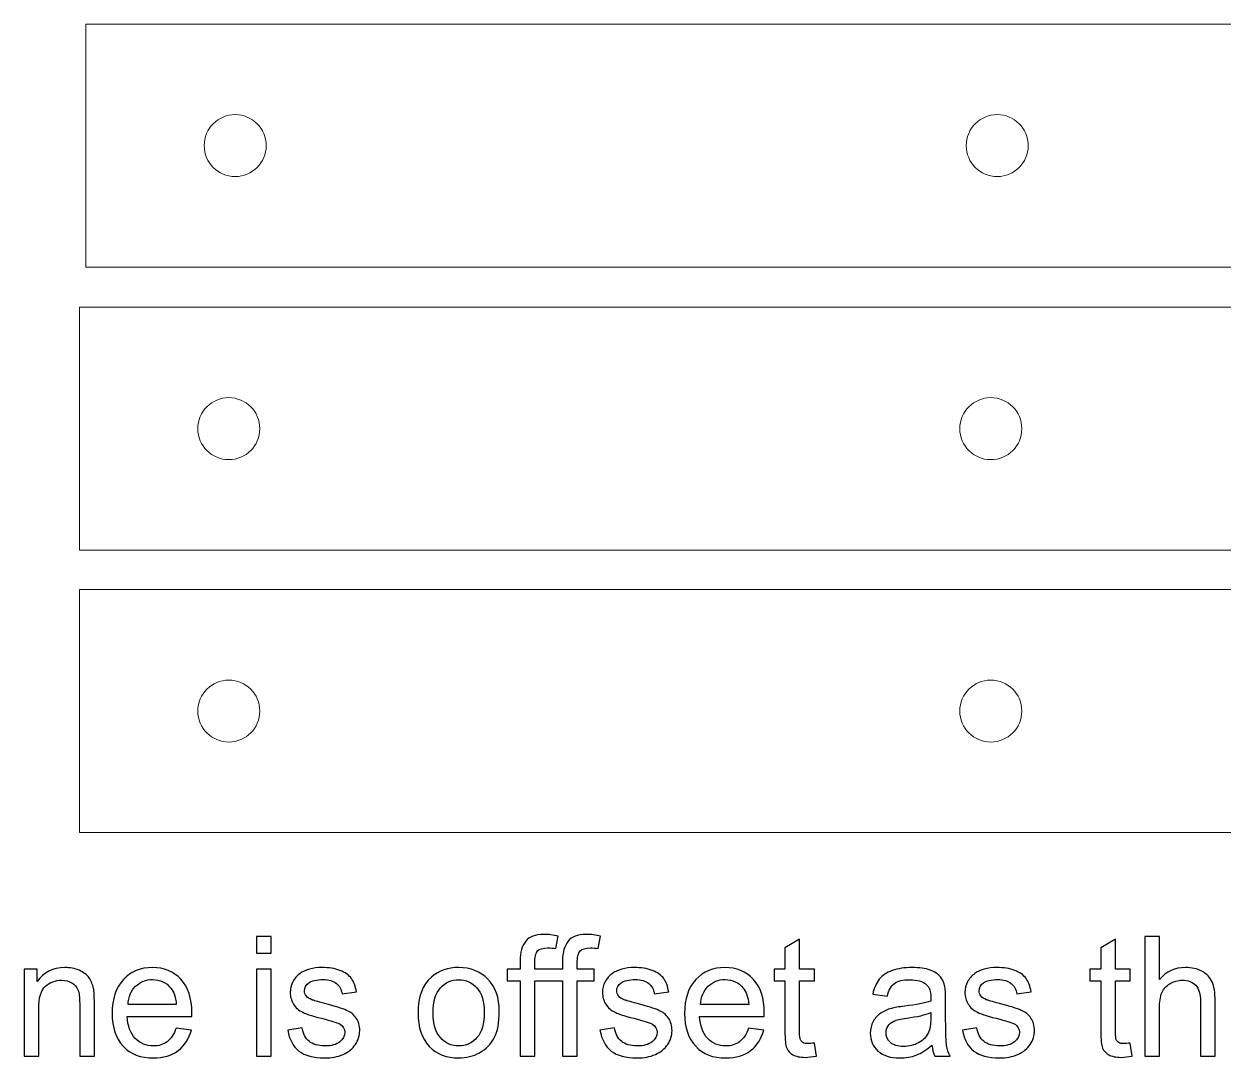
# Model space of a CAD drawing. Header units: inches. Extents: x -5.7 to 8.8, y -16.8 to -6.2.
# Drawn here: x 0.915 to 4.804, y -16.104 to -12.755 of the extents above; entities that cross this region are included whole.
import ezdxf

# ---------------------------------------------------------------- set-up
doc = ezdxf.new("R2010")
doc.units = ezdxf.units.IN
doc.header["$MEASUREMENT"] = 0
doc.layers.add('Layer 1', color=7, linetype='Continuous')

msp = doc.modelspace()

# ---------------------------------------------------------------- linework, layer by layer
at = {"layer": 'Layer 1', "lineweight": 18}
for points in [[(1.1162, -12.7553), (1.1162, -12.7553), (7.0217, -12.7553), (7.0217, -12.7553), (7.0217, -12.7553), (7.0217, -12.7553), (7.0217, -13.5427), (7.0217, -13.5427), (7.0217, -13.5427), (7.0217, -13.5427), (1.1162, -13.5427), (1.1162, -13.5427), (1.1162, -13.5427), (1.1162, -13.5427), (1.1162, -12.7553), (1.1162, -12.7553)], [(1.7002, -13.149), (1.7002, -13.2044), (1.6553, -13.2494), (1.5998, -13.2494), (1.5998, -13.2494), (1.5444, -13.2494), (1.4994, -13.2044), (1.4994, -13.149), (1.4994, -13.149), (1.4994, -13.0935), (1.5444, -13.0486), (1.5998, -13.0486), (1.5998, -13.0486), (1.6553, -13.0486), (1.7002, -13.0935), (1.7002, -13.149)], [(4.1693, -13.149), (4.1693, -13.2044), (4.1244, -13.2494), (4.0689, -13.2494), (4.0689, -13.2494), (4.0135, -13.2494), (3.9685, -13.2044), (3.9685, -13.149), (3.9685, -13.149), (3.9685, -13.0935), (4.0135, -13.0486), (4.0689, -13.0486), (4.0689, -13.0486), (4.1244, -13.0486), (4.1693, -13.0935), (4.1693, -13.149)], [(1.0953, -13.6719), (1.0953, -13.6719), (7.0009, -13.6719), (7.0009, -13.6719), (7.0009, -13.6719), (7.0009, -13.6719), (7.0009, -14.4593), (7.0009, -14.4593), (7.0009, -14.4593), (7.0009, -14.4593), (1.0953, -14.4593), (1.0953, -14.4593), (1.0953, -14.4593), (1.0953, -14.4593), (1.0953, -13.6719), (1.0953, -13.6719)], [(1.6794, -14.0656), (1.6794, -14.1211), (1.6344, -14.166), (1.579, -14.166), (1.579, -14.166), (1.5235, -14.166), (1.4786, -14.1211), (1.4786, -14.0656), (1.4786, -14.0656), (1.4786, -14.0102), (1.5235, -13.9652), (1.579, -13.9652), (1.579, -13.9652), (1.6344, -13.9652), (1.6794, -14.0102), (1.6794, -14.0656)], [(4.1485, -14.0656), (4.1485, -14.1211), (4.1035, -14.166), (4.0481, -14.166), (4.0481, -14.166), (3.9926, -14.166), (3.9477, -14.1211), (3.9477, -14.0656), (3.9477, -14.0656), (3.9477, -14.0102), (3.9926, -13.9652), (4.0481, -13.9652), (4.0481, -13.9652), (4.1035, -13.9652), (4.1485, -14.0102), (4.1485, -14.0656)], [(1.0953, -14.5865), (1.0953, -14.5865), (7.0009, -14.5865), (7.0009, -14.5865), (7.0009, -14.5865), (7.0009, -14.5865), (7.0009, -15.3739), (7.0009, -15.3739), (7.0009, -15.3739), (7.0009, -15.3739), (1.0953, -15.3739), (1.0953, -15.3739), (1.0953, -15.3739), (1.0953, -15.3739), (1.0953, -14.5865), (1.0953, -14.5865)], [(1.6794, -14.9802), (1.6794, -15.0357), (1.6344, -15.0806), (1.579, -15.0806), (1.579, -15.0806), (1.5235, -15.0806), (1.4786, -15.0357), (1.4786, -14.9802), (1.4786, -14.9802), (1.4786, -14.9248), (1.5235, -14.8798), (1.579, -14.8798), (1.579, -14.8798), (1.6344, -14.8798), (1.6794, -14.9248), (1.6794, -14.9802)], [(4.1485, -14.9802), (4.1485, -15.0357), (4.1035, -15.0806), (4.0481, -15.0806), (4.0481, -15.0806), (3.9926, -15.0806), (3.9477, -15.0357), (3.9477, -14.9802), (3.9477, -14.9802), (3.9477, -14.9248), (3.9926, -14.8798), (4.0481, -14.8798), (4.0481, -14.8798), (4.1035, -14.8798), (4.1485, -14.9248), (4.1485, -14.9802)]]:
    msp.add_open_spline(points, degree=3, knots=[0, 0, 0, 0, 0.2, 0.2, 0.2, 0.2, 0.4, 0.4, 0.4, 0.4, 0.6, 0.6, 0.6, 0.6, 1, 1, 1, 1], dxfattribs=at)
at = {"layer": 'Layer 1', "color": 250}
for points, knots in [([(2.6605, -16.0978), (2.6605, -16.0978), (2.6605, -15.8535), (2.6605, -15.8535), (2.6605, -15.8535), (2.6605, -15.8535), (2.5706, -15.8535), (2.5706, -15.8535), (2.5706, -15.8535), (2.5706, -15.8535), (2.5706, -16.0978), (2.5706, -16.0978), (2.5706, -16.0978), (2.5706, -16.0978), (2.523, -16.0978), (2.523, -16.0978), (2.523, -16.0978), (2.523, -16.0978), (2.523, -15.8535), (2.523, -15.8535), (2.523, -15.8535), (2.523, -15.8535), (2.4807, -15.8535), (2.4807, -15.8535), (2.4807, -15.8535), (2.4807, -15.8535), (2.4807, -15.8166), (2.4807, -15.8166), (2.4807, -15.8166), (2.4807, -15.8166), (2.523, -15.8166), (2.523, -15.8166), (2.523, -15.8166), (2.523, -15.8166), (2.523, -15.7895), (2.523, -15.7895), (2.523, -15.7895), (2.523, -15.7617), (2.529, -15.7404), (2.541, -15.7256), (2.541, -15.7256), (2.5529, -15.7108), (2.5719, -15.7034), (2.5979, -15.7034), (2.5979, -15.7034), (2.6149, -15.7034), (2.6311, -15.7054), (2.6463, -15.7095), (2.6463, -15.7095), (2.6463, -15.7095), (2.6389, -15.7496), (2.6389, -15.7496), (2.6389, -15.7496), (2.6295, -15.7481), (2.6209, -15.7473), (2.6131, -15.7473), (2.6131, -15.7473), (2.5968, -15.7473), (2.5856, -15.7506), (2.5796, -15.7571), (2.5796, -15.7571), (2.5736, -15.7636), (2.5706, -15.7774), (2.5706, -15.7985), (2.5706, -15.7985), (2.5706, -15.7985), (2.5706, -15.8166), (2.5706, -15.8166), (2.5706, -15.8166), (2.5706, -15.8166), (2.6605, -15.8166), (2.6605, -15.8166), (2.6605, -15.8166), (2.6605, -15.8166), (2.6605, -15.7895), (2.6605, -15.7895), (2.6605, -15.7895), (2.6605, -15.7617), (2.6665, -15.7404), (2.6785, -15.7256), (2.6785, -15.7256), (2.6905, -15.7108), (2.7095, -15.7034), (2.7354, -15.7034), (2.7354, -15.7034), (2.7524, -15.7034), (2.7686, -15.7054), (2.7838, -15.7095), (2.7838, -15.7095), (2.7838, -15.7095), (2.7764, -15.7496), (2.7764, -15.7496), (2.7764, -15.7496), (2.7671, -15.7481), (2.7585, -15.7473), (2.7507, -15.7473), (2.7507, -15.7473), (2.7343, -15.7473), (2.7231, -15.7506), (2.7171, -15.7571), (2.7171, -15.7571), (2.7111, -15.7636), (2.7081, -15.7774), (2.7081, -15.7985), (2.7081, -15.7985), (2.7081, -15.7985), (2.7081, -15.8166), (2.7081, -15.8166), (2.7081, -15.8166), (2.7081, -15.8166), (2.7626, -15.8166), (2.7626, -15.8166), (2.7626, -15.8166), (2.7626, -15.8166), (2.7626, -15.8535), (2.7626, -15.8535), (2.7626, -15.8535), (2.7626, -15.8535), (2.7081, -15.8535), (2.7081, -15.8535), (2.7081, -15.8535), (2.7081, -15.8535), (2.7081, -16.0978), (2.7081, -16.0978), (2.7081, -16.0978), (2.7081, -16.0978), (2.6605, -16.0978), (2.6605, -16.0978)], [0, 0, 0, 0, 0.030303, 0.030303, 0.030303, 0.030303, 0.060606, 0.060606, 0.060606, 0.060606, 0.090909, 0.090909, 0.090909, 0.090909, 0.121212, 0.121212, 0.121212, 0.121212, 0.151515, 0.151515, 0.151515, 0.151515, 0.181818, 0.181818, 0.181818, 0.181818, 0.212121, 0.212121, 0.212121, 0.212121, 0.242424, 0.242424, 0.242424, 0.242424, 0.272727, 0.272727, 0.272727, 0.272727, 0.30303, 0.30303, 0.30303, 0.30303, 0.333333, 0.333333, 0.333333, 0.333333, 0.363636, 0.363636, 0.363636, 0.363636, 0.393939, 0.393939, 0.393939, 0.393939, 0.424242, 0.424242, 0.424242, 0.424242, 0.454545, 0.454545, 0.454545, 0.454545, 0.484848, 0.484848, 0.484848, 0.484848, 0.515152, 0.515152, 0.515152, 0.515152, 0.545455, 0.545455, 0.545455, 0.545455, 0.575758, 0.575758, 0.575758, 0.575758, 0.606061, 0.606061, 0.606061, 0.606061, 0.636364, 0.636364, 0.636364, 0.636364, 0.666667, 0.666667, 0.666667, 0.666667, 0.69697, 0.69697, 0.69697, 0.69697, 0.727273, 0.727273, 0.727273, 0.727273, 0.757576, 0.757576, 0.757576, 0.757576, 0.787879, 0.787879, 0.787879, 0.787879, 0.818182, 0.818182, 0.818182, 0.818182, 0.848485, 0.848485, 0.848485, 0.848485, 0.878788, 0.878788, 0.878788, 0.878788, 0.909091, 0.909091, 0.909091, 0.909091, 0.939394, 0.939394, 0.939394, 0.939394, 1, 1, 1, 1]), ([(1.6685, -15.7641), (1.6685, -15.7641), (1.6685, -15.7099), (1.6685, -15.7099), (1.6685, -15.7099), (1.6685, -15.7099), (1.7161, -15.7099), (1.7161, -15.7099), (1.7161, -15.7099), (1.7161, -15.7099), (1.7161, -15.7641), (1.7161, -15.7641), (1.7161, -15.7641), (1.7161, -15.7641), (1.6685, -15.7641), (1.6685, -15.7641)], [0, 0, 0, 0, 0.2, 0.2, 0.2, 0.2, 0.4, 0.4, 0.4, 0.4, 0.6, 0.6, 0.6, 0.6, 1, 1, 1, 1]), ([(3.4763, -16.0552), (3.4763, -16.0552), (3.4828, -16.0973), (3.4828, -16.0973), (3.4828, -16.0973), (3.4694, -16.1001), (3.4574, -16.1016), (3.4469, -16.1016), (3.4469, -16.1016), (3.4297, -16.1016), (3.4163, -16.0988), (3.4068, -16.0933), (3.4068, -16.0933), (3.3973, -16.0878), (3.3906, -16.0807), (3.3867, -16.0718), (3.3867, -16.0718), (3.3828, -16.0628), (3.3809, -16.044), (3.3809, -16.0154), (3.3809, -16.0154), (3.3809, -16.0154), (3.3809, -15.8535), (3.3809, -15.8535), (3.3809, -15.8535), (3.3809, -15.8535), (3.3457, -15.8535), (3.3457, -15.8535), (3.3457, -15.8535), (3.3457, -15.8535), (3.3457, -15.8166), (3.3457, -15.8166), (3.3457, -15.8166), (3.3457, -15.8166), (3.3809, -15.8166), (3.3809, -15.8166), (3.3809, -15.8166), (3.3809, -15.8166), (3.3809, -15.7471), (3.3809, -15.7471), (3.3809, -15.7471), (3.3809, -15.7471), (3.4286, -15.7185), (3.4286, -15.7185), (3.4286, -15.7185), (3.4286, -15.7185), (3.4286, -15.8166), (3.4286, -15.8166), (3.4286, -15.8166), (3.4286, -15.8166), (3.4763, -15.8166), (3.4763, -15.8166), (3.4763, -15.8166), (3.4763, -15.8166), (3.4763, -15.8535), (3.4763, -15.8535), (3.4763, -15.8535), (3.4763, -15.8535), (3.4286, -15.8535), (3.4286, -15.8535), (3.4286, -15.8535), (3.4286, -15.8535), (3.4286, -16.0181), (3.4286, -16.0181), (3.4286, -16.0181), (3.4286, -16.0318), (3.4294, -16.0405), (3.4311, -16.0444), (3.4311, -16.0444), (3.4328, -16.0483), (3.4355, -16.0514), (3.4393, -16.0537), (3.4393, -16.0537), (3.4431, -16.056), (3.4485, -16.0571), (3.4555, -16.0571), (3.4555, -16.0571), (3.4608, -16.0571), (3.4677, -16.0565), (3.4763, -16.0552)], [0, 0, 0, 0, 0.047619, 0.047619, 0.047619, 0.047619, 0.095238, 0.095238, 0.095238, 0.095238, 0.142857, 0.142857, 0.142857, 0.142857, 0.190476, 0.190476, 0.190476, 0.190476, 0.238095, 0.238095, 0.238095, 0.238095, 0.285714, 0.285714, 0.285714, 0.285714, 0.333333, 0.333333, 0.333333, 0.333333, 0.380952, 0.380952, 0.380952, 0.380952, 0.428571, 0.428571, 0.428571, 0.428571, 0.47619, 0.47619, 0.47619, 0.47619, 0.52381, 0.52381, 0.52381, 0.52381, 0.571429, 0.571429, 0.571429, 0.571429, 0.619048, 0.619048, 0.619048, 0.619048, 0.666667, 0.666667, 0.666667, 0.666667, 0.714286, 0.714286, 0.714286, 0.714286, 0.761905, 0.761905, 0.761905, 0.761905, 0.809524, 0.809524, 0.809524, 0.809524, 0.857143, 0.857143, 0.857143, 0.857143, 0.904762, 0.904762, 0.904762, 0.904762, 1, 1, 1, 1]), ([(4.4998, -16.0552), (4.4998, -16.0552), (4.5063, -16.0973), (4.5063, -16.0973), (4.5063, -16.0973), (4.493, -16.1001), (4.481, -16.1016), (4.4705, -16.1016), (4.4705, -16.1016), (4.4533, -16.1016), (4.4399, -16.0988), (4.4303, -16.0933), (4.4303, -16.0933), (4.4209, -16.0878), (4.4142, -16.0807), (4.4103, -16.0718), (4.4103, -16.0718), (4.4064, -16.0628), (4.4045, -16.044), (4.4045, -16.0154), (4.4045, -16.0154), (4.4045, -16.0154), (4.4045, -15.8535), (4.4045, -15.8535), (4.4045, -15.8535), (4.4045, -15.8535), (4.3693, -15.8535), (4.3693, -15.8535), (4.3693, -15.8535), (4.3693, -15.8535), (4.3693, -15.8166), (4.3693, -15.8166), (4.3693, -15.8166), (4.3693, -15.8166), (4.4045, -15.8166), (4.4045, -15.8166), (4.4045, -15.8166), (4.4045, -15.8166), (4.4045, -15.7471), (4.4045, -15.7471), (4.4045, -15.7471), (4.4045, -15.7471), (4.4522, -15.7185), (4.4522, -15.7185), (4.4522, -15.7185), (4.4522, -15.7185), (4.4522, -15.8166), (4.4522, -15.8166), (4.4522, -15.8166), (4.4522, -15.8166), (4.4998, -15.8166), (4.4998, -15.8166), (4.4998, -15.8166), (4.4998, -15.8166), (4.4998, -15.8535), (4.4998, -15.8535), (4.4998, -15.8535), (4.4998, -15.8535), (4.4522, -15.8535), (4.4522, -15.8535), (4.4522, -15.8535), (4.4522, -15.8535), (4.4522, -16.0181), (4.4522, -16.0181), (4.4522, -16.0181), (4.4522, -16.0318), (4.453, -16.0405), (4.4547, -16.0444), (4.4547, -16.0444), (4.4563, -16.0483), (4.459, -16.0514), (4.4628, -16.0537), (4.4628, -16.0537), (4.4666, -16.056), (4.472, -16.0571), (4.4791, -16.0571), (4.4791, -16.0571), (4.4843, -16.0571), (4.4913, -16.0565), (4.4998, -16.0552)], [0, 0, 0, 0, 0.047619, 0.047619, 0.047619, 0.047619, 0.095238, 0.095238, 0.095238, 0.095238, 0.142857, 0.142857, 0.142857, 0.142857, 0.190476, 0.190476, 0.190476, 0.190476, 0.238095, 0.238095, 0.238095, 0.238095, 0.285714, 0.285714, 0.285714, 0.285714, 0.333333, 0.333333, 0.333333, 0.333333, 0.380952, 0.380952, 0.380952, 0.380952, 0.428571, 0.428571, 0.428571, 0.428571, 0.47619, 0.47619, 0.47619, 0.47619, 0.52381, 0.52381, 0.52381, 0.52381, 0.571429, 0.571429, 0.571429, 0.571429, 0.619048, 0.619048, 0.619048, 0.619048, 0.666667, 0.666667, 0.666667, 0.666667, 0.714286, 0.714286, 0.714286, 0.714286, 0.761905, 0.761905, 0.761905, 0.761905, 0.809524, 0.809524, 0.809524, 0.809524, 0.857143, 0.857143, 0.857143, 0.857143, 0.904762, 0.904762, 0.904762, 0.904762, 1, 1, 1, 1]), ([(4.5469, -16.0978), (4.5469, -16.0978), (4.5469, -15.7099), (4.5469, -15.7099), (4.5469, -15.7099), (4.5469, -15.7099), (4.5945, -15.7099), (4.5945, -15.7099), (4.5945, -15.7099), (4.5945, -15.7099), (4.5945, -15.8495), (4.5945, -15.8495), (4.5945, -15.8495), (4.6167, -15.8236), (4.6446, -15.8107), (4.6783, -15.8107), (4.6783, -15.8107), (4.699, -15.8107), (4.717, -15.8147), (4.7323, -15.823), (4.7323, -15.823), (4.7476, -15.8312), (4.7585, -15.8425), (4.7651, -15.8569), (4.7651, -15.8569), (4.7717, -15.8713), (4.7749, -15.8924), (4.7749, -15.9198), (4.7749, -15.9198), (4.7749, -15.9198), (4.7749, -16.0978), (4.7749, -16.0978), (4.7749, -16.0978), (4.7749, -16.0978), (4.7273, -16.0978), (4.7273, -16.0978), (4.7273, -16.0978), (4.7273, -16.0978), (4.7273, -15.92), (4.7273, -15.92), (4.7273, -15.92), (4.7273, -15.8963), (4.7221, -15.8789), (4.7119, -15.8681), (4.7119, -15.8681), (4.7016, -15.8573), (4.6872, -15.8518), (4.6684, -15.8518), (4.6684, -15.8518), (4.6544, -15.8518), (4.6412, -15.8555), (4.6288, -15.8628), (4.6288, -15.8628), (4.6165, -15.8701), (4.6077, -15.88), (4.6024, -15.8926), (4.6024, -15.8926), (4.5972, -15.905), (4.5945, -15.9223), (4.5945, -15.9443), (4.5945, -15.9443), (4.5945, -15.9443), (4.5945, -16.0978), (4.5945, -16.0978), (4.5945, -16.0978), (4.5945, -16.0978), (4.5469, -16.0978), (4.5469, -16.0978)], [0, 0, 0, 0, 0.055556, 0.055556, 0.055556, 0.055556, 0.111111, 0.111111, 0.111111, 0.111111, 0.166667, 0.166667, 0.166667, 0.166667, 0.222222, 0.222222, 0.222222, 0.222222, 0.277778, 0.277778, 0.277778, 0.277778, 0.333333, 0.333333, 0.333333, 0.333333, 0.388889, 0.388889, 0.388889, 0.388889, 0.444444, 0.444444, 0.444444, 0.444444, 0.5, 0.5, 0.5, 0.5, 0.555556, 0.555556, 0.555556, 0.555556, 0.611111, 0.611111, 0.611111, 0.611111, 0.666667, 0.666667, 0.666667, 0.666667, 0.722222, 0.722222, 0.722222, 0.722222, 0.777778, 0.777778, 0.777778, 0.777778, 0.833333, 0.833333, 0.833333, 0.833333, 0.888889, 0.888889, 0.888889, 0.888889, 1, 1, 1, 1]), ([(0.9155, -16.0978), (0.9155, -16.0978), (0.9155, -15.8166), (0.9155, -15.8166), (0.9155, -15.8166), (0.9155, -15.8166), (0.9583, -15.8166), (0.9583, -15.8166), (0.9583, -15.8166), (0.9583, -15.8166), (0.9583, -15.8565), (0.9583, -15.8565), (0.9583, -15.8565), (0.9789, -15.8259), (1.0086, -15.8107), (1.0476, -15.8107), (1.0476, -15.8107), (1.0645, -15.8107), (1.0801, -15.8137), (1.0942, -15.8198), (1.0942, -15.8198), (1.1084, -15.8258), (1.1191, -15.8339), (1.1261, -15.8437), (1.1261, -15.8437), (1.1331, -15.8536), (1.1381, -15.8653), (1.1409, -15.8788), (1.1409, -15.8788), (1.1426, -15.8877), (1.1435, -15.9031), (1.1435, -15.9251), (1.1435, -15.9251), (1.1435, -15.9251), (1.1435, -16.0978), (1.1435, -16.0978), (1.1435, -16.0978), (1.1435, -16.0978), (1.0959, -16.0978), (1.0959, -16.0978), (1.0959, -16.0978), (1.0959, -16.0978), (1.0959, -15.927), (1.0959, -15.927), (1.0959, -15.927), (1.0959, -15.9075), (1.094, -15.893), (1.0903, -15.8834), (1.0903, -15.8834), (1.0866, -15.8739), (1.0801, -15.8662), (1.0707, -15.8604), (1.0707, -15.8604), (1.0613, -15.8547), (1.0502, -15.8518), (1.0375, -15.8518), (1.0375, -15.8518), (1.0173, -15.8518), (0.9999, -15.8583), (0.9852, -15.8712), (0.9852, -15.8712), (0.9705, -15.884), (0.9631, -15.9084), (0.9631, -15.9444), (0.9631, -15.9444), (0.9631, -15.9444), (0.9631, -16.0978), (0.9631, -16.0978), (0.9631, -16.0978), (0.9631, -16.0978), (0.9155, -16.0978), (0.9155, -16.0978)], [0, 0, 0, 0, 0.052632, 0.052632, 0.052632, 0.052632, 0.105263, 0.105263, 0.105263, 0.105263, 0.157895, 0.157895, 0.157895, 0.157895, 0.210526, 0.210526, 0.210526, 0.210526, 0.263158, 0.263158, 0.263158, 0.263158, 0.315789, 0.315789, 0.315789, 0.315789, 0.368421, 0.368421, 0.368421, 0.368421, 0.421053, 0.421053, 0.421053, 0.421053, 0.473684, 0.473684, 0.473684, 0.473684, 0.526316, 0.526316, 0.526316, 0.526316, 0.578947, 0.578947, 0.578947, 0.578947, 0.631579, 0.631579, 0.631579, 0.631579, 0.684211, 0.684211, 0.684211, 0.684211, 0.736842, 0.736842, 0.736842, 0.736842, 0.789474, 0.789474, 0.789474, 0.789474, 0.842105, 0.842105, 0.842105, 0.842105, 0.894737, 0.894737, 0.894737, 0.894737, 1, 1, 1, 1]), ([(1.4085, -16.0068), (1.4085, -16.0068), (1.4578, -16.0133), (1.4578, -16.0133), (1.4578, -16.0133), (1.4501, -16.0419), (1.4357, -16.0642), (1.4148, -16.08), (1.4148, -16.08), (1.3939, -16.0958), (1.3671, -16.1037), (1.3345, -16.1037), (1.3345, -16.1037), (1.2936, -16.1037), (1.2611, -16.0911), (1.237, -16.0658), (1.237, -16.0658), (1.213, -16.0406), (1.201, -16.0051), (1.201, -15.9595), (1.201, -15.9595), (1.201, -15.9124), (1.2131, -15.8758), (1.2374, -15.8498), (1.2374, -15.8498), (1.2617, -15.8237), (1.2932, -15.8107), (1.3319, -15.8107), (1.3319, -15.8107), (1.3694, -15.8107), (1.4, -15.8234), (1.4237, -15.849), (1.4237, -15.849), (1.4475, -15.8745), (1.4594, -15.9104), (1.4594, -15.9567), (1.4594, -15.9567), (1.4594, -15.9595), (1.4593, -15.9638), (1.4591, -15.9694), (1.4591, -15.9694), (1.4591, -15.9694), (1.2498, -15.9694), (1.2498, -15.9694), (1.2498, -15.9694), (1.2516, -16.0002), (1.2602, -16.0238), (1.276, -16.0402), (1.276, -16.0402), (1.2916, -16.0565), (1.3112, -16.0647), (1.3345, -16.0647), (1.3345, -16.0647), (1.352, -16.0647), (1.3669, -16.0601), (1.3791, -16.0509), (1.3791, -16.0509), (1.3915, -16.0417), (1.4013, -16.027), (1.4085, -16.0068)], [0, 0, 0, 0, 0.0625, 0.0625, 0.0625, 0.0625, 0.125, 0.125, 0.125, 0.125, 0.1875, 0.1875, 0.1875, 0.1875, 0.25, 0.25, 0.25, 0.25, 0.3125, 0.3125, 0.3125, 0.3125, 0.375, 0.375, 0.375, 0.375, 0.4375, 0.4375, 0.4375, 0.4375, 0.5, 0.5, 0.5, 0.5, 0.5625, 0.5625, 0.5625, 0.5625, 0.625, 0.625, 0.625, 0.625, 0.6875, 0.6875, 0.6875, 0.6875, 0.75, 0.75, 0.75, 0.75, 0.8125, 0.8125, 0.8125, 0.8125, 0.875, 0.875, 0.875, 0.875, 1, 1, 1, 1]), ([(1.6685, -16.0978), (1.6685, -16.0978), (1.6685, -15.8166), (1.6685, -15.8166), (1.6685, -15.8166), (1.6685, -15.8166), (1.7161, -15.8166), (1.7161, -15.8166), (1.7161, -15.8166), (1.7161, -15.8166), (1.7161, -16.0978), (1.7161, -16.0978), (1.7161, -16.0978), (1.7161, -16.0978), (1.6685, -16.0978), (1.6685, -16.0978)], [0, 0, 0, 0, 0.2, 0.2, 0.2, 0.2, 0.4, 0.4, 0.4, 0.4, 0.6, 0.6, 0.6, 0.6, 1, 1, 1, 1]), ([(1.7699, -16.0138), (1.7699, -16.0138), (1.817, -16.0062), (1.817, -16.0062), (1.817, -16.0062), (1.8196, -16.0251), (1.827, -16.0395), (1.8391, -16.0496), (1.8391, -16.0496), (1.8512, -16.0597), (1.8682, -16.0647), (1.8898, -16.0647), (1.8898, -16.0647), (1.9118, -16.0647), (1.928, -16.0603), (1.9387, -16.0514), (1.9387, -16.0514), (1.9492, -16.0425), (1.9546, -16.032), (1.9546, -16.02), (1.9546, -16.02), (1.9546, -16.0093), (1.9498, -16.0008), (1.9403, -15.9947), (1.9403, -15.9947), (1.9336, -15.9904), (1.9174, -15.9851), (1.8916, -15.9785), (1.8916, -15.9785), (1.8567, -15.9697), (1.8326, -15.9622), (1.8191, -15.9558), (1.8191, -15.9558), (1.8056, -15.9493), (1.7954, -15.9404), (1.7885, -15.929), (1.7885, -15.929), (1.7815, -15.9177), (1.778, -15.9052), (1.778, -15.8915), (1.778, -15.8915), (1.778, -15.8789), (1.7809, -15.8674), (1.7866, -15.8567), (1.7866, -15.8567), (1.7923, -15.8461), (1.8001, -15.8372), (1.8099, -15.8302), (1.8099, -15.8302), (1.8173, -15.8248), (1.8275, -15.8202), (1.8402, -15.8164), (1.8402, -15.8164), (1.853, -15.8126), (1.8666, -15.8107), (1.8813, -15.8107), (1.8813, -15.8107), (1.9033, -15.8107), (1.9226, -15.8138), (1.9392, -15.8202), (1.9392, -15.8202), (1.9559, -15.8266), (1.9682, -15.8352), (1.9761, -15.8461), (1.9761, -15.8461), (1.984, -15.857), (1.9895, -15.8715), (1.9925, -15.8898), (1.9925, -15.8898), (1.9925, -15.8898), (1.9459, -15.8963), (1.9459, -15.8963), (1.9459, -15.8963), (1.9438, -15.8816), (1.9377, -15.8702), (1.9276, -15.862), (1.9276, -15.862), (1.9175, -15.8537), (1.9032, -15.8497), (1.8847, -15.8497), (1.8847, -15.8497), (1.8629, -15.8497), (1.8473, -15.8533), (1.838, -15.8605), (1.838, -15.8605), (1.8287, -15.8677), (1.824, -15.8762), (1.824, -15.8859), (1.824, -15.8859), (1.824, -15.892), (1.8259, -15.8976), (1.8298, -15.9026), (1.8298, -15.9026), (1.8337, -15.9076), (1.8397, -15.9119), (1.848, -15.9152), (1.848, -15.9152), (1.8528, -15.917), (1.8667, -15.9211), (1.89, -15.9274), (1.89, -15.9274), (1.9236, -15.9363), (1.9471, -15.9437), (1.9604, -15.9494), (1.9604, -15.9494), (1.9738, -15.9551), (1.9843, -15.9635), (1.9919, -15.9744), (1.9919, -15.9744), (1.9995, -15.9853), (2.0033, -15.9988), (2.0033, -16.0151), (2.0033, -16.0151), (2.0033, -16.0309), (1.9987, -16.0458), (1.9894, -16.0598), (1.9894, -16.0598), (1.9801, -16.0737), (1.9668, -16.0846), (1.9493, -16.0923), (1.9493, -16.0923), (1.9318, -16.0999), (1.912, -16.1037), (1.89, -16.1037), (1.89, -16.1037), (1.8535, -16.1037), (1.8256, -16.0961), (1.8065, -16.0811), (1.8065, -16.0811), (1.7874, -16.0659), (1.7752, -16.0435), (1.7699, -16.0138)], [0, 0, 0, 0, 0.029412, 0.029412, 0.029412, 0.029412, 0.058824, 0.058824, 0.058824, 0.058824, 0.088235, 0.088235, 0.088235, 0.088235, 0.117647, 0.117647, 0.117647, 0.117647, 0.147059, 0.147059, 0.147059, 0.147059, 0.176471, 0.176471, 0.176471, 0.176471, 0.205882, 0.205882, 0.205882, 0.205882, 0.235294, 0.235294, 0.235294, 0.235294, 0.264706, 0.264706, 0.264706, 0.264706, 0.294118, 0.294118, 0.294118, 0.294118, 0.323529, 0.323529, 0.323529, 0.323529, 0.352941, 0.352941, 0.352941, 0.352941, 0.382353, 0.382353, 0.382353, 0.382353, 0.411765, 0.411765, 0.411765, 0.411765, 0.441176, 0.441176, 0.441176, 0.441176, 0.470588, 0.470588, 0.470588, 0.470588, 0.5, 0.5, 0.5, 0.5, 0.529412, 0.529412, 0.529412, 0.529412, 0.558824, 0.558824, 0.558824, 0.558824, 0.588235, 0.588235, 0.588235, 0.588235, 0.617647, 0.617647, 0.617647, 0.617647, 0.647059, 0.647059, 0.647059, 0.647059, 0.676471, 0.676471, 0.676471, 0.676471, 0.705882, 0.705882, 0.705882, 0.705882, 0.735294, 0.735294, 0.735294, 0.735294, 0.764706, 0.764706, 0.764706, 0.764706, 0.794118, 0.794118, 0.794118, 0.794118, 0.823529, 0.823529, 0.823529, 0.823529, 0.852941, 0.852941, 0.852941, 0.852941, 0.882353, 0.882353, 0.882353, 0.882353, 0.911765, 0.911765, 0.911765, 0.911765, 0.941176, 0.941176, 0.941176, 0.941176, 1, 1, 1, 1]), ([(2.1923, -15.9572), (2.1923, -15.9053), (2.2067, -15.8668), (2.2357, -15.8418), (2.2357, -15.8418), (2.2598, -15.8211), (2.2893, -15.8107), (2.3241, -15.8107), (2.3241, -15.8107), (2.3626, -15.8107), (2.3942, -15.8233), (2.4188, -15.8486), (2.4188, -15.8486), (2.4432, -15.8738), (2.4555, -15.9087), (2.4555, -15.9532), (2.4555, -15.9532), (2.4555, -15.9893), (2.4501, -16.0177), (2.4393, -16.0384), (2.4393, -16.0384), (2.4284, -16.059), (2.4126, -16.0751), (2.3919, -16.0866), (2.3919, -16.0866), (2.3712, -16.098), (2.3485, -16.1037), (2.3241, -16.1037), (2.3241, -16.1037), (2.2847, -16.1037), (2.2529, -16.0912), (2.2286, -16.066), (2.2286, -16.066), (2.2044, -16.0408), (2.1923, -16.0045), (2.1923, -15.9572)], [0, 0, 0, 0, 0.1, 0.1, 0.1, 0.1, 0.2, 0.2, 0.2, 0.2, 0.3, 0.3, 0.3, 0.3, 0.4, 0.4, 0.4, 0.4, 0.5, 0.5, 0.5, 0.5, 0.6, 0.6, 0.6, 0.6, 0.7, 0.7, 0.7, 0.7, 0.8, 0.8, 0.8, 0.8, 1, 1, 1, 1]), ([(2.7818, -16.0138), (2.7818, -16.0138), (2.8289, -16.0062), (2.8289, -16.0062), (2.8289, -16.0062), (2.8315, -16.0251), (2.8389, -16.0395), (2.851, -16.0496), (2.851, -16.0496), (2.8631, -16.0597), (2.8801, -16.0647), (2.9018, -16.0647), (2.9018, -16.0647), (2.9237, -16.0647), (2.9399, -16.0603), (2.9506, -16.0514), (2.9506, -16.0514), (2.9612, -16.0425), (2.9665, -16.032), (2.9665, -16.02), (2.9665, -16.02), (2.9665, -16.0093), (2.9617, -16.0008), (2.9522, -15.9947), (2.9522, -15.9947), (2.9455, -15.9904), (2.9293, -15.9851), (2.9035, -15.9785), (2.9035, -15.9785), (2.8686, -15.9697), (2.8445, -15.9622), (2.831, -15.9558), (2.831, -15.9558), (2.8175, -15.9493), (2.8073, -15.9404), (2.8004, -15.929), (2.8004, -15.929), (2.7934, -15.9177), (2.7899, -15.9052), (2.7899, -15.8915), (2.7899, -15.8915), (2.7899, -15.8789), (2.7928, -15.8674), (2.7985, -15.8567), (2.7985, -15.8567), (2.8043, -15.8461), (2.812, -15.8372), (2.8219, -15.8302), (2.8219, -15.8302), (2.8293, -15.8248), (2.8394, -15.8202), (2.8521, -15.8164), (2.8521, -15.8164), (2.8649, -15.8126), (2.8786, -15.8107), (2.8932, -15.8107), (2.8932, -15.8107), (2.9152, -15.8107), (2.9345, -15.8138), (2.9511, -15.8202), (2.9511, -15.8202), (2.9678, -15.8266), (2.9801, -15.8352), (2.9881, -15.8461), (2.9881, -15.8461), (2.9959, -15.857), (3.0014, -15.8715), (3.0044, -15.8898), (3.0044, -15.8898), (3.0044, -15.8898), (2.9578, -15.8963), (2.9578, -15.8963), (2.9578, -15.8963), (2.9557, -15.8816), (2.9496, -15.8702), (2.9395, -15.862), (2.9395, -15.862), (2.9294, -15.8537), (2.9151, -15.8497), (2.8966, -15.8497), (2.8966, -15.8497), (2.8749, -15.8497), (2.8592, -15.8533), (2.8499, -15.8605), (2.8499, -15.8605), (2.8406, -15.8677), (2.8359, -15.8762), (2.8359, -15.8859), (2.8359, -15.8859), (2.8359, -15.892), (2.8378, -15.8976), (2.8417, -15.9026), (2.8417, -15.9026), (2.8456, -15.9076), (2.8516, -15.9119), (2.86, -15.9152), (2.86, -15.9152), (2.8647, -15.917), (2.8786, -15.9211), (2.9019, -15.9274), (2.9019, -15.9274), (2.9355, -15.9363), (2.959, -15.9437), (2.9724, -15.9494), (2.9724, -15.9494), (2.9857, -15.9551), (2.9962, -15.9635), (3.0038, -15.9744), (3.0038, -15.9744), (3.0114, -15.9853), (3.0152, -15.9988), (3.0152, -16.0151), (3.0152, -16.0151), (3.0152, -16.0309), (3.0106, -16.0458), (3.0013, -16.0598), (3.0013, -16.0598), (2.992, -16.0737), (2.9787, -16.0846), (2.9612, -16.0923), (2.9612, -16.0923), (2.9437, -16.0999), (2.924, -16.1037), (2.9019, -16.1037), (2.9019, -16.1037), (2.8655, -16.1037), (2.8376, -16.0961), (2.8184, -16.0811), (2.8184, -16.0811), (2.7993, -16.0659), (2.7871, -16.0435), (2.7818, -16.0138)], [0, 0, 0, 0, 0.029412, 0.029412, 0.029412, 0.029412, 0.058824, 0.058824, 0.058824, 0.058824, 0.088235, 0.088235, 0.088235, 0.088235, 0.117647, 0.117647, 0.117647, 0.117647, 0.147059, 0.147059, 0.147059, 0.147059, 0.176471, 0.176471, 0.176471, 0.176471, 0.205882, 0.205882, 0.205882, 0.205882, 0.235294, 0.235294, 0.235294, 0.235294, 0.264706, 0.264706, 0.264706, 0.264706, 0.294118, 0.294118, 0.294118, 0.294118, 0.323529, 0.323529, 0.323529, 0.323529, 0.352941, 0.352941, 0.352941, 0.352941, 0.382353, 0.382353, 0.382353, 0.382353, 0.411765, 0.411765, 0.411765, 0.411765, 0.441176, 0.441176, 0.441176, 0.441176, 0.470588, 0.470588, 0.470588, 0.470588, 0.5, 0.5, 0.5, 0.5, 0.529412, 0.529412, 0.529412, 0.529412, 0.558824, 0.558824, 0.558824, 0.558824, 0.588235, 0.588235, 0.588235, 0.588235, 0.617647, 0.617647, 0.617647, 0.617647, 0.647059, 0.647059, 0.647059, 0.647059, 0.676471, 0.676471, 0.676471, 0.676471, 0.705882, 0.705882, 0.705882, 0.705882, 0.735294, 0.735294, 0.735294, 0.735294, 0.764706, 0.764706, 0.764706, 0.764706, 0.794118, 0.794118, 0.794118, 0.794118, 0.823529, 0.823529, 0.823529, 0.823529, 0.852941, 0.852941, 0.852941, 0.852941, 0.882353, 0.882353, 0.882353, 0.882353, 0.911765, 0.911765, 0.911765, 0.911765, 0.941176, 0.941176, 0.941176, 0.941176, 1, 1, 1, 1]), ([(3.2633, -16.0068), (3.2633, -16.0068), (3.3126, -16.0133), (3.3126, -16.0133), (3.3126, -16.0133), (3.3049, -16.0419), (3.2906, -16.0642), (3.2696, -16.08), (3.2696, -16.08), (3.2487, -16.0958), (3.222, -16.1037), (3.1894, -16.1037), (3.1894, -16.1037), (3.1484, -16.1037), (3.1159, -16.0911), (3.0919, -16.0658), (3.0919, -16.0658), (3.0679, -16.0406), (3.0559, -16.0051), (3.0559, -15.9595), (3.0559, -15.9595), (3.0559, -15.9124), (3.068, -15.8758), (3.0922, -15.8498), (3.0922, -15.8498), (3.1165, -15.8237), (3.148, -15.8107), (3.1868, -15.8107), (3.1868, -15.8107), (3.2242, -15.8107), (3.2548, -15.8234), (3.2786, -15.849), (3.2786, -15.849), (3.3023, -15.8745), (3.3142, -15.9104), (3.3142, -15.9567), (3.3142, -15.9567), (3.3142, -15.9595), (3.3141, -15.9638), (3.314, -15.9694), (3.314, -15.9694), (3.314, -15.9694), (3.1046, -15.9694), (3.1046, -15.9694), (3.1046, -15.9694), (3.1064, -16.0002), (3.1151, -16.0238), (3.1308, -16.0402), (3.1308, -16.0402), (3.1464, -16.0565), (3.166, -16.0647), (3.1894, -16.0647), (3.1894, -16.0647), (3.2068, -16.0647), (3.2217, -16.0601), (3.234, -16.0509), (3.234, -16.0509), (3.2463, -16.0417), (3.2561, -16.027), (3.2633, -16.0068)], [0, 0, 0, 0, 0.0625, 0.0625, 0.0625, 0.0625, 0.125, 0.125, 0.125, 0.125, 0.1875, 0.1875, 0.1875, 0.1875, 0.25, 0.25, 0.25, 0.25, 0.3125, 0.3125, 0.3125, 0.3125, 0.375, 0.375, 0.375, 0.375, 0.4375, 0.4375, 0.4375, 0.4375, 0.5, 0.5, 0.5, 0.5, 0.5625, 0.5625, 0.5625, 0.5625, 0.625, 0.625, 0.625, 0.625, 0.6875, 0.6875, 0.6875, 0.6875, 0.75, 0.75, 0.75, 0.75, 0.8125, 0.8125, 0.8125, 0.8125, 0.875, 0.875, 0.875, 0.875, 1, 1, 1, 1]), ([(3.8574, -16.0626), (3.8397, -16.0776), (3.8227, -16.0882), (3.8063, -16.0944), (3.8063, -16.0944), (3.79, -16.1006), (3.7725, -16.1037), (3.7537, -16.1037), (3.7537, -16.1037), (3.7228, -16.1037), (3.6991, -16.0962), (3.6825, -16.0811), (3.6825, -16.0811), (3.6659, -16.0662), (3.6576, -16.0469), (3.6576, -16.0236), (3.6576, -16.0236), (3.6576, -16.0098), (3.6607, -15.9973), (3.6669, -15.9859), (3.6669, -15.9859), (3.6733, -15.9745), (3.6815, -15.9655), (3.6916, -15.9586), (3.6916, -15.9586), (3.7018, -15.9518), (3.7132, -15.9465), (3.7259, -15.943), (3.7259, -15.943), (3.7353, -15.9406), (3.7495, -15.9382), (3.7683, -15.9359), (3.7683, -15.9359), (3.8068, -15.9314), (3.8352, -15.9259), (3.8534, -15.9196), (3.8534, -15.9196), (3.8535, -15.9131), (3.8536, -15.9089), (3.8536, -15.9072), (3.8536, -15.9072), (3.8536, -15.8879), (3.8491, -15.8742), (3.8401, -15.8663), (3.8401, -15.8663), (3.8279, -15.8555), (3.8098, -15.8502), (3.7857, -15.8502), (3.7857, -15.8502), (3.7633, -15.8502), (3.7467, -15.8542), (3.736, -15.862), (3.736, -15.862), (3.7253, -15.8699), (3.7174, -15.8838), (3.7123, -15.9038), (3.7123, -15.9038), (3.7123, -15.9038), (3.6657, -15.8973), (3.6657, -15.8973), (3.6657, -15.8973), (3.6699, -15.8774), (3.6769, -15.8612), (3.6866, -15.849), (3.6866, -15.849), (3.6964, -15.8367), (3.7105, -15.8273), (3.7289, -15.8206), (3.7289, -15.8206), (3.7472, -15.814), (3.7686, -15.8107), (3.7928, -15.8107), (3.7928, -15.8107), (3.8168, -15.8107), (3.8364, -15.8135), (3.8515, -15.8192), (3.8515, -15.8192), (3.8665, -15.8249), (3.8776, -15.8319), (3.8846, -15.8405), (3.8846, -15.8405), (3.8916, -15.849), (3.8966, -15.8599), (3.8995, -15.873), (3.8995, -15.873), (3.901, -15.8811), (3.9018, -15.8957), (3.9018, -15.9168), (3.9018, -15.9168), (3.9018, -15.9168), (3.9018, -15.9799), (3.9018, -15.9799), (3.9018, -15.9799), (3.9018, -16.0241), (3.9028, -16.052), (3.9048, -16.0638), (3.9048, -16.0638), (3.9067, -16.0756), (3.9107, -16.0869), (3.9165, -16.0978), (3.9165, -16.0978), (3.9165, -16.0978), (3.8666, -16.0978), (3.8666, -16.0978), (3.8666, -16.0978), (3.8619, -16.0877), (3.8588, -16.076), (3.8574, -16.0626)], [0, 0, 0, 0, 0.035714, 0.035714, 0.035714, 0.035714, 0.071429, 0.071429, 0.071429, 0.071429, 0.107143, 0.107143, 0.107143, 0.107143, 0.142857, 0.142857, 0.142857, 0.142857, 0.178571, 0.178571, 0.178571, 0.178571, 0.214286, 0.214286, 0.214286, 0.214286, 0.25, 0.25, 0.25, 0.25, 0.285714, 0.285714, 0.285714, 0.285714, 0.321429, 0.321429, 0.321429, 0.321429, 0.357143, 0.357143, 0.357143, 0.357143, 0.392857, 0.392857, 0.392857, 0.392857, 0.428571, 0.428571, 0.428571, 0.428571, 0.464286, 0.464286, 0.464286, 0.464286, 0.5, 0.5, 0.5, 0.5, 0.535714, 0.535714, 0.535714, 0.535714, 0.571429, 0.571429, 0.571429, 0.571429, 0.607143, 0.607143, 0.607143, 0.607143, 0.642857, 0.642857, 0.642857, 0.642857, 0.678571, 0.678571, 0.678571, 0.678571, 0.714286, 0.714286, 0.714286, 0.714286, 0.75, 0.75, 0.75, 0.75, 0.785714, 0.785714, 0.785714, 0.785714, 0.821429, 0.821429, 0.821429, 0.821429, 0.857143, 0.857143, 0.857143, 0.857143, 0.892857, 0.892857, 0.892857, 0.892857, 0.928571, 0.928571, 0.928571, 0.928571, 1, 1, 1, 1]), ([(3.9561, -16.0138), (3.9561, -16.0138), (4.0032, -16.0062), (4.0032, -16.0062), (4.0032, -16.0062), (4.0058, -16.0251), (4.0132, -16.0395), (4.0253, -16.0496), (4.0253, -16.0496), (4.0374, -16.0597), (4.0544, -16.0647), (4.0761, -16.0647), (4.0761, -16.0647), (4.098, -16.0647), (4.1143, -16.0603), (4.1249, -16.0514), (4.1249, -16.0514), (4.1355, -16.0425), (4.1408, -16.032), (4.1408, -16.02), (4.1408, -16.02), (4.1408, -16.0093), (4.136, -16.0008), (4.1265, -15.9947), (4.1265, -15.9947), (4.1199, -15.9904), (4.1036, -15.9851), (4.0778, -15.9785), (4.0778, -15.9785), (4.0429, -15.9697), (4.0188, -15.9622), (4.0053, -15.9558), (4.0053, -15.9558), (3.9919, -15.9493), (3.9816, -15.9404), (3.9747, -15.929), (3.9747, -15.929), (3.9677, -15.9177), (3.9642, -15.9052), (3.9642, -15.8915), (3.9642, -15.8915), (3.9642, -15.8789), (3.9671, -15.8674), (3.9728, -15.8567), (3.9728, -15.8567), (3.9786, -15.8461), (3.9863, -15.8372), (3.9962, -15.8302), (3.9962, -15.8302), (4.0036, -15.8248), (4.0137, -15.8202), (4.0264, -15.8164), (4.0264, -15.8164), (4.0392, -15.8126), (4.0529, -15.8107), (4.0675, -15.8107), (4.0675, -15.8107), (4.0895, -15.8107), (4.1089, -15.8138), (4.1255, -15.8202), (4.1255, -15.8202), (4.1422, -15.8266), (4.1544, -15.8352), (4.1624, -15.8461), (4.1624, -15.8461), (4.1702, -15.857), (4.1757, -15.8715), (4.1787, -15.8898), (4.1787, -15.8898), (4.1787, -15.8898), (4.1321, -15.8963), (4.1321, -15.8963), (4.1321, -15.8963), (4.1301, -15.8816), (4.1239, -15.8702), (4.1138, -15.862), (4.1138, -15.862), (4.1037, -15.8537), (4.0894, -15.8497), (4.0709, -15.8497), (4.0709, -15.8497), (4.0492, -15.8497), (4.0336, -15.8533), (4.0243, -15.8605), (4.0243, -15.8605), (4.015, -15.8677), (4.0103, -15.8762), (4.0103, -15.8859), (4.0103, -15.8859), (4.0103, -15.892), (4.0122, -15.8976), (4.016, -15.9026), (4.016, -15.9026), (4.0199, -15.9076), (4.026, -15.9119), (4.0343, -15.9152), (4.0343, -15.9152), (4.0391, -15.917), (4.053, -15.9211), (4.0763, -15.9274), (4.0763, -15.9274), (4.1098, -15.9363), (4.1333, -15.9437), (4.1467, -15.9494), (4.1467, -15.9494), (4.16, -15.9551), (4.1705, -15.9635), (4.1781, -15.9744), (4.1781, -15.9744), (4.1858, -15.9853), (4.1896, -15.9988), (4.1896, -16.0151), (4.1896, -16.0151), (4.1896, -16.0309), (4.185, -16.0458), (4.1757, -16.0598), (4.1757, -16.0598), (4.1664, -16.0737), (4.153, -16.0846), (4.1356, -16.0923), (4.1356, -16.0923), (4.1181, -16.0999), (4.0983, -16.1037), (4.0763, -16.1037), (4.0763, -16.1037), (4.0398, -16.1037), (4.0119, -16.0961), (3.9928, -16.0811), (3.9928, -16.0811), (3.9736, -16.0659), (3.9614, -16.0435), (3.9561, -16.0138)], [0, 0, 0, 0, 0.029412, 0.029412, 0.029412, 0.029412, 0.058824, 0.058824, 0.058824, 0.058824, 0.088235, 0.088235, 0.088235, 0.088235, 0.117647, 0.117647, 0.117647, 0.117647, 0.147059, 0.147059, 0.147059, 0.147059, 0.176471, 0.176471, 0.176471, 0.176471, 0.205882, 0.205882, 0.205882, 0.205882, 0.235294, 0.235294, 0.235294, 0.235294, 0.264706, 0.264706, 0.264706, 0.264706, 0.294118, 0.294118, 0.294118, 0.294118, 0.323529, 0.323529, 0.323529, 0.323529, 0.352941, 0.352941, 0.352941, 0.352941, 0.382353, 0.382353, 0.382353, 0.382353, 0.411765, 0.411765, 0.411765, 0.411765, 0.441176, 0.441176, 0.441176, 0.441176, 0.470588, 0.470588, 0.470588, 0.470588, 0.5, 0.5, 0.5, 0.5, 0.529412, 0.529412, 0.529412, 0.529412, 0.558824, 0.558824, 0.558824, 0.558824, 0.588235, 0.588235, 0.588235, 0.588235, 0.617647, 0.617647, 0.617647, 0.617647, 0.647059, 0.647059, 0.647059, 0.647059, 0.676471, 0.676471, 0.676471, 0.676471, 0.705882, 0.705882, 0.705882, 0.705882, 0.735294, 0.735294, 0.735294, 0.735294, 0.764706, 0.764706, 0.764706, 0.764706, 0.794118, 0.794118, 0.794118, 0.794118, 0.823529, 0.823529, 0.823529, 0.823529, 0.852941, 0.852941, 0.852941, 0.852941, 0.882353, 0.882353, 0.882353, 0.882353, 0.911765, 0.911765, 0.911765, 0.911765, 0.941176, 0.941176, 0.941176, 0.941176, 1, 1, 1, 1]), ([(1.2525, -15.9304), (1.2525, -15.9304), (1.409, -15.9304), (1.409, -15.9304), (1.409, -15.9304), (1.4069, -15.9067), (1.4009, -15.889), (1.3911, -15.8772), (1.3911, -15.8772), (1.376, -15.8589), (1.3563, -15.8497), (1.3322, -15.8497), (1.3322, -15.8497), (1.3103, -15.8497), (1.292, -15.857), (1.2771, -15.8716), (1.2771, -15.8716), (1.2623, -15.8862), (1.2541, -15.9058), (1.2525, -15.9304)], [0, 0, 0, 0, 0.166667, 0.166667, 0.166667, 0.166667, 0.333333, 0.333333, 0.333333, 0.333333, 0.5, 0.5, 0.5, 0.5, 0.666667, 0.666667, 0.666667, 0.666667, 1, 1, 1, 1]), ([(2.241, -15.9573), (2.241, -15.9932), (2.2489, -16.0201), (2.2646, -16.0379), (2.2646, -16.0379), (2.2804, -16.0558), (2.3001, -16.0647), (2.3241, -16.0647), (2.3241, -16.0647), (2.3477, -16.0647), (2.3674, -16.0558), (2.3832, -16.0378), (2.3832, -16.0378), (2.3989, -16.0199), (2.4068, -15.9925), (2.4068, -15.9558), (2.4068, -15.9558), (2.4068, -15.9211), (2.3988, -15.8948), (2.383, -15.877), (2.383, -15.877), (2.3672, -15.8592), (2.3475, -15.8502), (2.3241, -15.8502), (2.3241, -15.8502), (2.3001, -15.8502), (2.2804, -15.8591), (2.2646, -15.8769), (2.2646, -15.8769), (2.2489, -15.8946), (2.241, -15.9214), (2.241, -15.9573)], [0, 0, 0, 0, 0.111111, 0.111111, 0.111111, 0.111111, 0.222222, 0.222222, 0.222222, 0.222222, 0.333333, 0.333333, 0.333333, 0.333333, 0.444444, 0.444444, 0.444444, 0.444444, 0.555556, 0.555556, 0.555556, 0.555556, 0.666667, 0.666667, 0.666667, 0.666667, 0.777778, 0.777778, 0.777778, 0.777778, 1, 1, 1, 1]), ([(3.1073, -15.9304), (3.1073, -15.9304), (3.2639, -15.9304), (3.2639, -15.9304), (3.2639, -15.9304), (3.2618, -15.9067), (3.2557, -15.889), (3.2459, -15.8772), (3.2459, -15.8772), (3.2308, -15.8589), (3.2111, -15.8497), (3.187, -15.8497), (3.187, -15.8497), (3.1652, -15.8497), (3.1469, -15.857), (3.132, -15.8716), (3.132, -15.8716), (3.1172, -15.8862), (3.1089, -15.9058), (3.1073, -15.9304)], [0, 0, 0, 0, 0.166667, 0.166667, 0.166667, 0.166667, 0.333333, 0.333333, 0.333333, 0.333333, 0.5, 0.5, 0.5, 0.5, 0.666667, 0.666667, 0.666667, 0.666667, 1, 1, 1, 1]), ([(3.8536, -15.9569), (3.8363, -15.964), (3.8103, -15.9699), (3.7756, -15.9748), (3.7756, -15.9748), (3.756, -15.9776), (3.7421, -15.9808), (3.7339, -15.9843), (3.7339, -15.9843), (3.7258, -15.9878), (3.7196, -15.9929), (3.7152, -15.9996), (3.7152, -15.9996), (3.7107, -16.0064), (3.7085, -16.0139), (3.7085, -16.0222), (3.7085, -16.0222), (3.7085, -16.0347), (3.7133, -16.0453), (3.7229, -16.0537), (3.7229, -16.0537), (3.7326, -16.0621), (3.7467, -16.0663), (3.7652, -16.0663), (3.7652, -16.0663), (3.7835, -16.0663), (3.7998, -16.0624), (3.8142, -16.0543), (3.8142, -16.0543), (3.8284, -16.0464), (3.839, -16.0355), (3.8457, -16.0217), (3.8457, -16.0217), (3.8508, -16.0109), (3.8534, -15.9951), (3.8534, -15.9743), (3.8534, -15.9743), (3.8534, -15.9743), (3.8536, -15.9569), (3.8536, -15.9569)], [0, 0, 0, 0, 0.090909, 0.090909, 0.090909, 0.090909, 0.181818, 0.181818, 0.181818, 0.181818, 0.272727, 0.272727, 0.272727, 0.272727, 0.363636, 0.363636, 0.363636, 0.363636, 0.454545, 0.454545, 0.454545, 0.454545, 0.545455, 0.545455, 0.545455, 0.545455, 0.636364, 0.636364, 0.636364, 0.636364, 0.727273, 0.727273, 0.727273, 0.727273, 0.818182, 0.818182, 0.818182, 0.818182, 1, 1, 1, 1])]:
    msp.add_open_spline(points, degree=3, knots=knots, dxfattribs=at)

doc.saveas('drawing.dxf')
